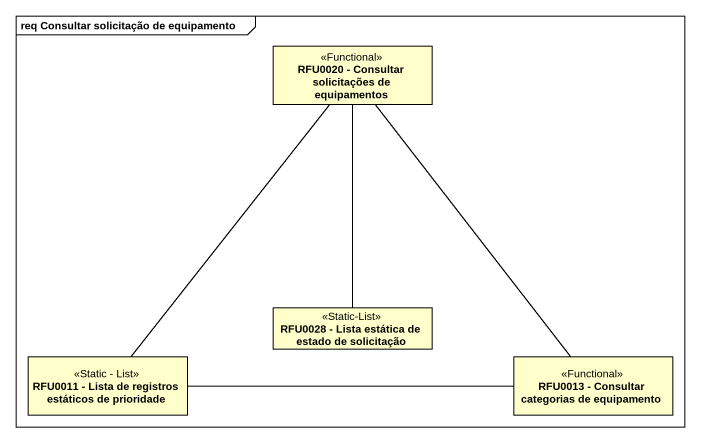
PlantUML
@startuml
mainframe req Consultar solicitação de equipamento
hide circle
hide empty members
class "RFU0020 - Consultar solicitações de equipamentos" as RFU0020_Consultar <<Functional>>
class "RFU0028 - Lista estática de estado de solicitação" as RFU0028_Lista_estática_de <<Static-List>>
class "RFU0011 - Lista de registros estáticos de prioridade" as RFU0011_Lista_de_registros <<Static - List>>
class "RFU0013 - Consultar categorias de equipamento" as RFU0013_Consultar <<Functional>>
RFU0020_Consultar -- RFU0028_Lista_estática_de
RFU0020_Consultar -- RFU0011_Lista_de_registros
RFU0011_Lista_de_registros -right- RFU0013_Consultar
RFU0013_Consultar -up- RFU0020_Consultar
@enduml
